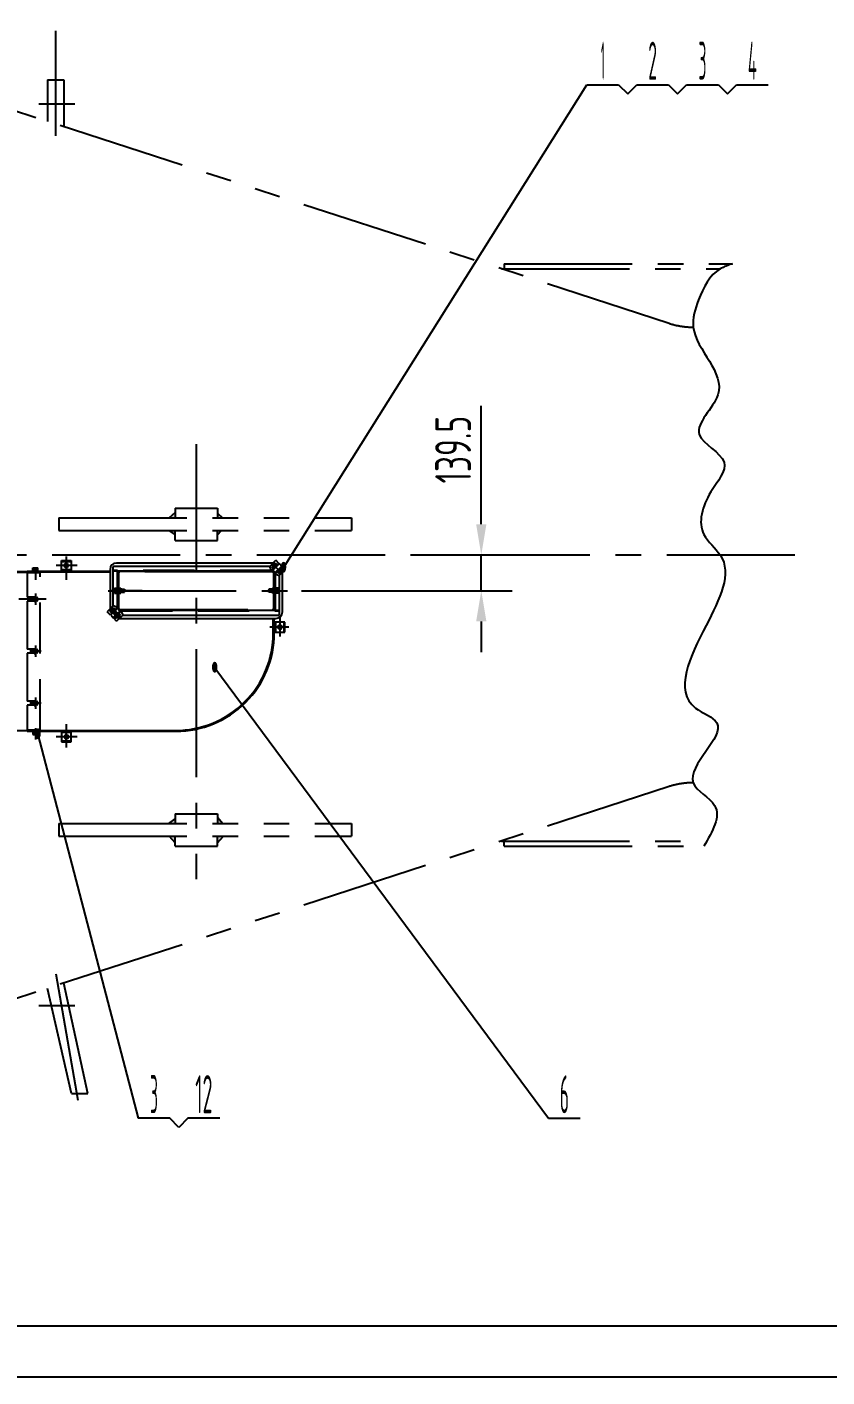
# Model space of a CAD drawing. Header units: millimetres. Extents: x 0 to 16800, y -462 to 11880.
# Drawn here: x 6163 to 9287, y 0 to 5269 of the extents above; entities that cross this region are included whole.
import ezdxf
from ezdxf.enums import TextEntityAlignment as Align

# ---------------------------------------------------------------- set-up
doc = ezdxf.new("R2010")
doc.units = ezdxf.units.MM
doc.header["$LTSCALE"] = 400
for name, pattern in [('F', [0.75, 0.5, -0.25]), ('G', [2, 1.25, -0.25, 0.25, -0.25]), ('K', [2.5, 1.25, -0.25, 0.25, -0.25, 0.25, -0.25])]:
    doc.linetypes.add(name, pattern=pattern)
for name, color, linetype in [('01', 7, 'Continuous'), ('02', 1, 'Continuous'), ('04', 2, 'F'), ('05', 4, 'G'), ('07', 6, 'K'), ('08', 1, 'Continuous'), ('11', 3, 'Continuous')]:
    doc.layers.add(name, color=color, linetype=linetype)
doc.styles.get("Standard").update_dxf_attribs({"font": 'isocp', "width": 0.707, "bigfont": 'intecad.shx'})
doc.dimstyles.new('INTE', dxfattribs={"dimscale": 40, "dimtxt": 3.5, "dimasz": 3, "dimexe": 3, "dimexo": 0, "dimgap": 1, "dimtad": 1, "dimdec": 3, "dimdsep": 46, "dimtxsty": 'Standard', "dimcen": 0, "dimclrd": 1, "dimclre": 1, "dimclrt": 3, "dimaunit": 1, "dimadec": 0, "dimazin": 0, "dimtfac": 1, "dimtdec": 3, "dimtmove": 0, "dimatfit": 0, "dimfxl": 0, "dimarcsym": 0})

# ---------------------------------------------------------------- blocks, each defined once
blk = doc.blocks.new('WRE')
at = {"layer": '01'}
for p, q in [((1858.9, 817.9), (1854.3, 809.9)), ((1854.3, 809.9), (1858.9, 801.9)), ((1863.1, 817.9), (1858.9, 817.9)), ((1858.9, 801.9), (1863.1, 801.9)), ((1863.1, 817.9), (1867.2, 817.9)), ((1867.2, 801.9), (1863.1, 801.9)), ((1867.2, 817.9), (1871.9, 809.9)), ((1871.9, 809.9), (1867.2, 801.9))]:
    blk.add_line(p, q, dxfattribs=at)
blk = doc.blocks.new('*D140')
at = {"layer": '08', "color": 1, "lineweight": -2}
for p, q in [((7937.1, 3328.4), (7937.1, 3790.2)), ((7698, 3208.4), (8057.1, 3208.4)), ((7937.1, 3068.9), (7937.1, 3208.4)), ((7235.2, 3068.9), (8057.1, 3068.9)), ((7937.1, 2948.9), (7937.1, 2828.9))]:
    blk.add_line(p, q, dxfattribs=at)
at = {"layer": '08', "color": 1}
for points in [[(7917.1, 3328.4), (7957.1, 3328.4), (7937.1, 3208.4)], [(7917.1, 2948.9), (7957.1, 2948.9), (7937.1, 3068.9)]]:
    blk.add_solid(points, dxfattribs=at)
at = {"layer": 'Defpoints', "color": 0}
for p in [(7698, 3208.4), (7937.1, 3208.4), (7235.2, 3068.9)]:
    blk.add_point(p, dxfattribs=at)
at = {"layer": '08', "color": 3, "insert": (7827.1, 3619.3), "char_height": 140, "attachment_point": 5, "rotation": 90}
blk.add_mtext('139.5', dxfattribs=at)
blk = doc.blocks.new('*U150')
at = {"layer": '01'}
blk.add_lwpolyline([(25, 5), (415, 5)], dxfattribs=at)
at = {"layer": '02'}
blk.add_lwpolyline([(0, 0), (420, 0)], dxfattribs=at)

msp = doc.modelspace()

# ---------------------------------------------------------------- hatches: boundary and pattern name
at = {"layer": '01', "linetype": 'Continuous'}
for points in [[(7128.8048, 2945.395), (7128.8048, 2948.395), (7131.8048, 2945.395)], [(7128.8048, 2907.395), (7128.8048, 2904.395), (7131.8048, 2907.395)]]:
    msp.add_hatch(color=7, dxfattribs=at).paths.add_polyline_path(points)
at = {"layer": '02'}
for points in [[(6297.7771, 3145.395), (6294.7771, 3145.395), (6297.7771, 3148.395)], [(6335.7771, 3145.395), (6338.7771, 3145.395), (6335.7771, 3148.395)], [(6297.7771, 2520.395), (6294.7771, 2520.395), (6297.7771, 2517.395)], [(6335.7771, 2520.395), (6338.7771, 2520.395), (6335.7771, 2517.395)]]:
    msp.add_hatch(color=256, dxfattribs=at).paths.add_polyline_path(points)
at = {"layer": '07', "linetype": 'K'}
h = msp.add_hatch(color=6, dxfattribs=at)
h.paths.add_polyline_path([(6741.3048, 3373.8556), (6718.1631, 3353.395), (6741.3048, 3353.395)])
h.paths.add_polyline_path([(6741.3048, 3303.395), (6716.7559, 3303.395), (6741.3048, 3286.6654)])
h.paths.add_polyline_path([(6922.0905, 3303.395), (6906.3048, 3303.395), (6906.3048, 3286.6606)])
h.paths.add_polyline_path([(6906.3048, 3371.0382), (6906.3048, 3353.395), (6926.6401, 3353.395)])
h = msp.add_hatch(color=6, dxfattribs=at)
h.paths.add_polyline_path([(6741.3048, 2178.9864), (6716.2517, 2160.395), (6741.3048, 2160.395)])
h.paths.add_polyline_path([(6741.3048, 2110.395), (6718.2911, 2110.395), (6741.3048, 2085.395)])
h.paths.add_polyline_path([(6930.3997, 2110.395), (6906.3048, 2110.395), (6906.3048, 2085.395)])
h.paths.add_polyline_path([(6906.3048, 2185.395), (6906.3048, 2160.395), (6928.196, 2160.395)])

# ---------------------------------------------------------------- linework, layer by layer
for p, q in [((6297.7771, 3186.395), (6335.7771, 3186.395)), ((6297.7771, 3145.395), (6297.7771, 3186.395)), ((6297.7771, 3183.395), (6335.7771, 3183.395)), ((6335.7771, 3186.395), (6335.7771, 3145.395)), ((7111.0347, 3163.895), (6499.8048, 3163.895)), ((6499.8048, 3144.895), (6499.8048, 3163.895)), ((7123.9847, 3176.845), (6512.2548, 3176.845)), ((7117.6621, 3147.895), (7111.0347, 3163.895)), ((7148.1083, 3174.0985), (7134.6733, 3187.5336)), ((7158.0083, 3164.9985), (7171.4433, 3151.5635)), ((6163.8048, 3139.395), (4932.8048, 3139.395)), ((6214.8048, 3142.395), (4935.8048, 3142.395)), ((6163.8048, 3145.395), (6487.2548, 3145.395)), ((6163.8048, 3145.395), (6163.8048, 3043.895)), ((6335.7771, 3150.395), (6297.7771, 3150.395)), ((6487.2548, 3151.845), (6487.2548, 2997.3151)), ((7117.2479, 3144.895), (6499.8048, 3144.895)), ((6499.8048, 3009.8651), (6499.8048, 3144.895)), ((6518.8048, 3144.895), (6499.8048, 3144.895)), ((6518.8048, 3003.6519), (6518.8048, 3144.895)), ((7128.8048, 3134.1382), (7128.8048, 2992.895)), ((7131.8048, 3134.5524), (7147.8048, 3127.925)), ((7147.8048, 3127.925), (7147.8048, 2992.895)), ((7160.3548, 2985.945), (7160.3548, 3140.475)), ((6163.8048, 3027.895), (6163.8048, 2840.895)), ((6515.8048, 3003.2377), (6499.8048, 3009.8651)), ((6489.6013, 2972.7915), (6476.1662, 2986.2265)), ((6499.5013, 2963.6915), (6512.9363, 2950.2565)), ((6523.6248, 2960.945), (7135.3548, 2960.945)), ((6529.9474, 2989.895), (6536.5748, 2973.895)), ((6530.3616, 2992.895), (7147.8048, 2992.895)), ((6536.5748, 2973.895), (7147.8048, 2973.895)), ((7128.3238, 2992.4141), (7147.3238, 2992.4141)), ((7147.8048, 2992.895), (7147.8048, 2973.895)), ((6163.8048, 2824.895), (6163.8048, 2637.895)), ((6163.8048, 2621.895), (6163.8048, 2520.395)), ((4935.8048, 2523.395), (6744.8048, 2523.395)), ((6163.8048, 2520.395), (6744.8048, 2520.395)), ((6297.7771, 2520.395), (6297.7771, 2479.395)), ((6335.7771, 2515.395), (6297.7771, 2515.395)), ((6297.7771, 2482.395), (6335.7771, 2482.395)), ((6297.7771, 2479.395), (6335.7771, 2479.395)), ((6335.7771, 2479.395), (6335.7771, 2520.395))]:
    msp.add_line(p, q)
for centre, radius, start, end in [((6512.2548, 3151.845), 25, 90, 180), ((7135.3548, 3151.845), 25, 29.4130418, 60.5869582), ((6512.2548, 2985.945), 25, 209.4130418, 240.5869582), ((7135.3548, 2985.945), 25, 270, 0), ((6743.5231, 2904.6767), 381.2825, 269.8822885, 359.8825678), ((6745.2313, 2903.9683), 383.5735, 269.9362912, 359.9890563)]:
    msp.add_arc(centre, radius, start, end)
at = {"layer": '01'}
for p, q in [((7111.0347, 3163.895), (7134.6733, 3187.5336)), ((7120.0764, 3146.0666), (7148.1083, 3174.0985)), ((7129.9764, 3136.9666), (7158.0083, 3164.9985)), ((6214.8048, 3142.395), (6487.2548, 3142.395)), ((6294.7771, 3145.395), (6297.7771, 3148.395)), ((7147.3552, 3139.4962), (7150.5372, 3136.3143)), ((7147.8048, 3127.925), (7171.4433, 3151.5635)), ((7150.5372, 3136.3143), (7159.0225, 3144.7995)), ((7155.8405, 3147.9815), (7159.0225, 3144.7995)), ((6529.3048, 3074.895), (6543.8048, 3074.895)), ((6529.3048, 3062.895), (6543.8048, 3062.895)), ((6543.8048, 3074.895), (6543.8048, 3068.895)), ((6543.8048, 3062.895), (6543.8048, 3068.895)), ((7121.3048, 3074.895), (7106.8048, 3074.895)), ((7106.8048, 3074.895), (7106.8048, 3068.895)), ((7106.8048, 3062.895), (7106.8048, 3068.895)), ((7121.3048, 3062.895), (7106.8048, 3062.895)), ((6499.8048, 3009.8651), (6476.1662, 2986.2265)), ((6517.6332, 3000.8234), (6489.6013, 2972.7915)), ((6508.2937, 2972.4839), (6498.7937, 2981.9839)), ((6527.5332, 2991.7234), (6499.5013, 2963.6915)), ((6516.7789, 2980.9692), (6507.2789, 2990.4692)), ((6536.5748, 2973.895), (6512.9363, 2950.2565)), ((6515.7183, 2965.0593), (6518.9003, 2961.8773)), ((6518.9003, 2961.8773), (6527.3855, 2970.3626)), ((6524.2036, 2973.5446), (6527.3855, 2970.3626)), ((7124.8048, 2903.8952), (7124.8048, 2960.945)), ((7128.8048, 2903.895), (7128.8048, 2960.945)), ((6294.7771, 2520.395), (6297.7771, 2517.395))]:
    msp.add_line(p, q, dxfattribs=at)
at = {"layer": '01', "color": 7, "linetype": 'Continuous'}
for p, q in [((6185.8798, 3157.595), (6205.7298, 3157.595)), ((6185.8798, 3145.395), (6185.8798, 3157.595)), ((6205.7298, 3145.395), (6185.8798, 3145.395)), ((6189.8048, 3145.395), (6189.8048, 3157.595)), ((6201.8048, 3145.395), (6201.8048, 3157.595)), ((6205.7298, 3145.395), (6205.7298, 3157.595)), ((6518.8048, 2995.895), (6518.8048, 3141.895)), ((6521.8048, 3144.895), (7125.8048, 3144.895)), ((7128.8048, 2995.895), (7128.8048, 3141.895)), ((6190.4982, 3043.895), (6163.8048, 3043.895)), ((6190.4982, 3027.895), (6163.8048, 3027.895)), ((6191.0755, 3044.895), (6185.8798, 3035.895)), ((6185.8798, 3035.895), (6191.0755, 3026.895)), ((6191.0755, 3044.895), (6200.534, 3044.895)), ((6200.534, 3026.895), (6191.0755, 3026.895)), ((6200.534, 3044.895), (6205.7298, 3035.895)), ((6205.7298, 3035.895), (6200.534, 3026.895)), ((6521.8048, 2992.895), (7125.8048, 2992.895)), ((7156.3548, 2945.395), (7128.8048, 2945.395)), ((7128.8048, 2904.395), (7131.8048, 2907.395)), ((7128.8048, 2907.395), (7169.8048, 2907.395)), ((7133.8048, 2945.395), (7133.8048, 2907.395)), ((7142.7518, 2930.5716), (7150.7518, 2935.19)), ((7142.7518, 2926.395), (7142.7518, 2930.5716)), ((7142.7518, 2926.395), (7142.7518, 2922.2185)), ((7142.7518, 2922.2185), (7150.7518, 2917.6)), ((7150.7518, 2935.19), (7156.3548, 2931.9554)), ((7150.7518, 2917.6), (7156.3548, 2920.8346)), ((7169.8048, 2945.395), (7156.3548, 2945.395)), ((7156.3548, 2931.9554), (7158.7518, 2930.5716)), ((7156.3548, 2920.8346), (7158.7518, 2922.2185)), ((7158.7518, 2930.5716), (7158.7518, 2926.395)), ((7158.7518, 2922.2185), (7158.7518, 2926.395)), ((7166.8048, 2907.395), (7166.8048, 2945.395)), ((7169.8048, 2907.395), (7169.8048, 2945.395)), ((6190.4982, 2840.895), (6163.8048, 2840.895)), ((6190.4982, 2824.895), (6163.8048, 2824.895)), ((6191.0755, 2841.895), (6185.8798, 2832.895)), ((6185.8798, 2832.895), (6191.0755, 2823.895)), ((6191.0755, 2841.895), (6200.534, 2841.895)), ((6191.0755, 2823.895), (6200.534, 2823.895)), ((6200.534, 2841.895), (6205.7298, 2832.895)), ((6205.7298, 2832.895), (6200.534, 2823.895)), ((6190.4982, 2637.895), (6163.8048, 2637.895)), ((6191.0755, 2638.895), (6185.8798, 2629.895)), ((6191.0755, 2638.895), (6200.534, 2638.895)), ((6200.534, 2638.895), (6205.7298, 2629.895)), ((6190.4982, 2621.895), (6163.8048, 2621.895)), ((6185.8798, 2629.895), (6191.0755, 2620.895)), ((6191.0755, 2620.895), (6200.534, 2620.895)), ((6205.7298, 2629.895), (6200.534, 2620.895)), ((6185.8798, 2520.395), (6185.8798, 2508.195)), ((6205.7298, 2520.395), (6185.8798, 2520.395)), ((6185.8798, 2508.195), (6205.7298, 2508.195)), ((6189.8048, 2520.395), (6189.8048, 2508.195)), ((6201.8048, 2520.395), (6201.8048, 2508.195)), ((6205.7298, 2520.395), (6205.7298, 2508.195))]:
    msp.add_line(p, q, dxfattribs=at)
for centre, start, end in [((6521.8048, 3141.895), 90, 180), ((7125.8048, 3141.895), 0, 90), ((6521.8048, 2995.895), 180, 270), ((7125.8048, 2995.895), 270, 0)]:
    msp.add_arc(centre, 3, start, end, dxfattribs=at)
at = {"layer": '01'}
for centre, start, end in [((7117.2479, 3148.895), 270, 315), ((7132.8048, 3134.1382), 135, 180), ((6514.8048, 3003.6519), 315, 0), ((6530.3616, 2988.895), 90, 135)]:
    msp.add_arc(centre, 4, start, end, dxfattribs=at)
at = {"layer": '02'}
for p, q in [((7164.7258, 3158.281), (8349.5449, 5043.1735)), ((8349.5449, 5043.1735), (8473.5449, 5043.1735)), ((8473.5449, 5043.1735), (8508.9002, 5007.8181)), ((8508.9002, 5007.8181), (8544.2556, 5043.1735)), ((8544.2556, 5043.1735), (8668.2556, 5043.1735)), ((8668.2556, 5043.1735), (8703.6109, 5007.8181)), ((8703.6109, 5007.8181), (8738.9662, 5043.1735)), ((8738.9662, 5043.1735), (8862.9662, 5043.1735)), ((8862.9662, 5043.1735), (8898.3216, 5007.8181)), ((8898.3216, 5007.8181), (8933.6769, 5043.1735)), ((8933.6769, 5043.1735), (9057.6769, 5043.1735)), ((7151.3858, 3137.1628), (7148.2038, 3140.3448)), ((7158.174, 3143.951), (7154.992, 3147.133)), ((6543.8048, 3073.695), (6529.3048, 3073.695)), ((6543.8048, 3064.095), (6529.3048, 3064.095)), ((7106.8048, 3073.695), (7121.3048, 3073.695)), ((7106.8048, 3064.095), (7121.3048, 3064.095)), ((6519.7488, 2962.7258), (6516.5668, 2965.9078)), ((6526.537, 2969.514), (6523.355, 2972.696)), ((6896.0319, 2768.1899), (8199.7004, 1009.5504)), ((6205.7298, 2508.195), (6596.8771, 1009.5504)), ((6720.8771, 1009.5504), (6596.8771, 1009.5504)), ((6756.2324, 974.1951), (6720.8771, 1009.5504)), ((6791.5878, 1009.5504), (6756.2324, 974.1951)), ((6915.5878, 1009.5504), (6791.5878, 1009.5504)), ((8199.7004, 1009.5504), (8323.7004, 1009.5504))]:
    msp.add_line(p, q, dxfattribs=at)
msp.add_spline([(8918.3843, 4344.895), (8870.1051, 4324.895), (8785.6166, 4203.635), (8765.0548, 4097.395), (8861.0528, 3832.7285), (8788.6341, 3678.938), (8885.1924, 3570.38), (8833.8766, 3454.3064), (8806.7196, 3288.4539), (8870.086, 3208.395), (8815.2171, 2933.4245), (8773.8552, 2611.0101), (8856.579, 2553.1408), (8765.0548, 2319.395), (8848.3066, 2230.7264), (8806.0666, 2071.895)], degree=3, dxfattribs=at)
at = {"layer": '04', "color": 2, "linetype": 'F'}
for p, q in [((7124.4202, 3170.9165), (7117.3385, 3163.8349)), ((7117.3385, 3163.8349), (7122.6418, 3158.5316)), ((7118.2479, 3148.4808), (7145.987, 3176.2198)), ((7125.4809, 3161.3706), (7120.1776, 3166.6739)), ((7122.6418, 3158.5316), (7129.7235, 3165.6132)), ((7124.4202, 3170.9165), (7131.5019, 3177.9982)), ((7128.1248, 3164.0146), (7132.5519, 3162.7848)), ((7133.9662, 3169.8559), (7128.6629, 3175.1592)), ((7136.8052, 3172.6949), (7129.7235, 3165.6132)), ((7129.7235, 3165.6132), (7134.1506, 3164.3835)), ((7131.5019, 3177.9982), (7136.8052, 3172.6949)), ((7132.3906, 3135.1382), (7160.1296, 3162.8772)), ((7135.8163, 3171.706), (7138.6447, 3168.8776)), ((7139.7291, 3165.7193), (7137.6078, 3167.8406)), ((6214.8048, 2523.395), (6214.8048, 3142.395)), ((7116.8337, 3147.895), (6499.8048, 3147.895)), ((6515.8048, 3004.0661), (6515.8048, 3144.895)), ((7123.6307, 3159.5205), (7126.4591, 3156.692)), ((7129.6174, 3155.6077), (7127.4961, 3157.729)), ((7131.8048, 3133.7239), (7131.8048, 2992.895)), ((7139.2129, 3141.9605), (7144.5162, 3136.6572)), ((7139.5174, 3146.5077), (7141.6388, 3144.3864)), ((7147.3552, 3139.4962), (7142.0519, 3144.7995)), ((7144.5162, 3136.6572), (7151.5979, 3143.7389)), ((7149.6291, 3156.6193), (7151.7504, 3154.498)), ((7155.8405, 3147.9815), (7150.5372, 3153.2848)), ((7158.6796, 3150.8206), (7151.5979, 3143.7389)), ((7153.3763, 3156.1239), (7158.6796, 3150.8206)), ((6504.3048, 3068.895), (6504.3048, 3078.91)), ((6504.3048, 3078.91), (6511.8048, 3078.91)), ((6511.8048, 3074.895), (6504.3048, 3074.895)), ((6504.3048, 3068.895), (6504.3048, 3058.88)), ((6511.8048, 3062.895), (6504.3048, 3062.895)), ((6504.3048, 3058.88), (6511.8048, 3058.88)), ((6511.8048, 3078.91), (6511.8048, 3068.895)), ((6511.8048, 3077.5115), (6515.8048, 3077.5115)), ((6511.8048, 3068.895), (6515.8048, 3071.1559)), ((6511.8048, 3066.6341), (6515.8048, 3068.895)), ((6511.8048, 3058.88), (6511.8048, 3068.895)), ((6511.8048, 3060.2785), (6515.8048, 3060.2785)), ((6518.8048, 3076.045), (6515.8048, 3076.045)), ((6518.8048, 3061.745), (6515.8048, 3061.745)), ((6521.8048, 3078.91), (6529.3048, 3078.91)), ((6521.8048, 3068.895), (6521.8048, 3078.91)), ((6529.3048, 3074.895), (6521.8048, 3074.895)), ((6521.8048, 3068.895), (6521.8048, 3058.88)), ((6529.3048, 3062.895), (6521.8048, 3062.895)), ((6521.8048, 3058.88), (6529.3048, 3058.88)), ((6529.3048, 3078.91), (6529.3048, 3068.895)), ((6529.3048, 3058.88), (6529.3048, 3068.895)), ((7121.3048, 3078.91), (7121.3048, 3068.895)), ((7128.8048, 3078.91), (7121.3048, 3078.91)), ((7121.3048, 3074.895), (7128.8048, 3074.895)), ((7121.3048, 3058.88), (7121.3048, 3068.895)), ((7121.3048, 3062.895), (7128.8048, 3062.895)), ((7128.8048, 3058.88), (7121.3048, 3058.88)), ((7128.8048, 3068.895), (7128.8048, 3078.91)), ((7128.8048, 3076.045), (7131.8048, 3076.045)), ((7128.8048, 3068.895), (7128.8048, 3058.88)), ((7128.8048, 3061.745), (7131.8048, 3061.745)), ((7135.8048, 3077.5115), (7131.8048, 3077.5115)), ((7135.8048, 3068.895), (7131.8048, 3071.1559)), ((7135.8048, 3066.6341), (7131.8048, 3068.895)), ((7135.8048, 3060.2785), (7131.8048, 3060.2785)), ((7143.3048, 3078.91), (7135.8048, 3078.91)), ((7135.8048, 3078.91), (7135.8048, 3068.895)), ((7135.8048, 3074.895), (7143.3048, 3074.895)), ((7135.8048, 3058.88), (7135.8048, 3068.895)), ((7135.8048, 3062.895), (7143.3048, 3062.895)), ((7143.3048, 3058.88), (7135.8048, 3058.88)), ((7143.3048, 3068.895), (7143.3048, 3078.91)), ((7143.3048, 3068.895), (7143.3048, 3058.88)), ((6492.7833, 2996.4796), (6499.8649, 3003.5613)), ((6499.8649, 3003.5613), (6505.1682, 2998.258)), ((6492.7833, 2996.4796), (6485.7016, 2989.3979)), ((6485.7016, 2989.3979), (6491.0049, 2984.0946)), ((6515.219, 3002.6519), (6487.4799, 2974.9128)), ((6493.8439, 2986.9336), (6488.5406, 2992.2369)), ((6491.0049, 2984.0946), (6498.0866, 2991.1763)), ((6491.9938, 2985.0835), (6494.8222, 2982.2551)), ((6497.9805, 2981.1707), (6495.8592, 2983.292)), ((6497.9805, 2981.1707), (6495.8592, 2983.292)), ((6496.4879, 2989.5776), (6500.915, 2988.3479)), ((6502.3292, 2995.4189), (6497.0259, 3000.7222)), ((6505.1682, 2998.258), (6498.0866, 2991.1763)), ((6498.0866, 2991.1763), (6502.5137, 2989.9465)), ((6529.3616, 2989.3092), (6501.6226, 2961.5702)), ((6504.1793, 2997.2691), (6507.0078, 2994.4406)), ((6508.0921, 2991.2823), (6505.9708, 2993.4037)), ((6508.0921, 2991.2823), (6505.9708, 2993.4037)), ((6514.6576, 2974.6052), (6507.5759, 2967.5235)), ((6507.5759, 2967.5235), (6512.8792, 2962.2202)), ((6507.8805, 2972.0707), (6510.0018, 2969.9494)), ((6515.7183, 2965.0593), (6510.415, 2970.3626)), ((6512.8792, 2962.2202), (6519.9609, 2969.3019)), ((6514.6576, 2974.6052), (6521.7393, 2981.6869)), ((6517.9921, 2982.1823), (6520.1134, 2980.061)), ((6524.2036, 2973.5446), (6518.9003, 2978.8479)), ((6527.0426, 2976.3836), (6519.9609, 2969.3019)), ((6521.7393, 2981.6869), (6527.0426, 2976.3836)), ((6530.7758, 2989.895), (7147.8048, 2989.895)), ((4986.8048, 2526.395), (6163.8048, 2526.395)), ((6163.8048, 2526.395), (6214.8048, 2526.395))]:
    msp.add_line(p, q, dxfattribs=at)
at = {"layer": '04'}
msp.add_line((6163.8048, 3139.395), (6214.8048, 3139.395), dxfattribs=at)
at = {"layer": '04', "color": 2, "linetype": 'F'}
for centre, start, end in [((7116.8337, 3149.895), 270, 315), ((7133.8048, 3133.7239), 135, 180), ((6513.8048, 3004.0661), 315, 0), ((6530.7758, 2987.895), 90, 135)]:
    msp.add_arc(centre, 2, start, end, dxfattribs=at)
at = {"layer": '05', "color": 4, "linetype": 'G'}
for p, q in [((6823.8048, 3641.2677), (6823.8048, 1943.1981)), ((6316.8048, 3110.6716), (6316.8048, 3202.6605)), ((7157.2122, 3138.1246), (7121.2382, 3174.0985)), ((6613.0002, 3068.895), (6491.3548, 3068.895)), ((6530.8643, 3068.895), (6499.8048, 3068.895)), ((7116.7452, 3068.895), (7147.8048, 3068.895)), ((6524.5087, 2964.7542), (6489.6013, 2999.6616)), ((6316.8048, 2456.3311), (6316.8048, 2548.3199))]:
    msp.add_line(p, q, dxfattribs=at)
at = {"layer": '05'}
for p, q in [((3061.1472, 3208.395), (9195.2973, 3208.395)), ((6358.3855, 3167.395), (6277.233, 3167.395)), ((6195.8048, 3160.5478), (6195.8048, 3111.5146)), ((6195.8048, 3058.145), (6195.8048, 3013.645)), ((6480.3637, 3068.895), (7235.1533, 3068.895)), ((6500.2398, 3068.895), (6544.3537, 3068.895)), ((7147.3698, 3068.895), (7103.2559, 3068.895)), ((6237.2371, 3035.895), (6130.5194, 3035.895)), ((7150.7518, 2970.8861), (7150.7518, 2889.7336)), ((7185.6151, 2926.395), (7111.4862, 2926.395)), ((6195.8048, 2855.145), (6195.8048, 2810.645)), ((6218.0548, 2832.895), (6173.5548, 2832.895)), ((6195.8048, 2652.145), (6195.8048, 2607.645)), ((6218.0548, 2629.895), (6173.5548, 2629.895)), ((6195.8048, 2532.0754), (6195.8048, 2487.5754)), ((6358.3855, 2498.395), (6277.233, 2498.395))]:
    msp.add_line(p, q, dxfattribs=at)
at = {"layer": '07', "color": 6, "linetype": 'K'}
for p, q in [((8670.9108, 4112.2883), (5106.8048, 5268.895)), ((6275.3048, 4843.589), (6275.3048, 5254.0474)), ((6243.3048, 5062.9155), (6307.3048, 5062.9155)), ((6243.3048, 5062.9155), (6243.3048, 4900.0835)), ((6307.3048, 5062.9155), (6307.3048, 4879.3145)), ((6350.3093, 4967.9155), (6209.4216, 4967.9155)), ((8015.7591, 4324.895), (8870.1051, 4324.895)), ((8026.4321, 4344.895), (8918.3843, 4344.895)), ((8026.4321, 4344.895), (8026.4321, 4324.895)), ((6741.3048, 3373.8556), (6718.1631, 3353.395)), ((6741.3048, 3391.395), (6741.3048, 3353.395)), ((6741.3048, 3391.395), (6906.3048, 3391.395)), ((6906.3048, 3391.395), (6906.3048, 3353.395)), ((6287.3048, 3353.395), (7430.3048, 3353.395)), ((6287.3048, 3353.395), (6287.3048, 3303.395)), ((6906.3048, 3371.0382), (6926.6401, 3353.395)), ((7430.2048, 3353.395), (7430.2048, 3303.395)), ((6287.3048, 3303.395), (7430.3048, 3303.395)), ((6716.7559, 3303.395), (6741.3048, 3286.6654)), ((6741.3048, 3265.395), (6741.3048, 3303.395)), ((6906.3048, 3265.395), (6906.3048, 3303.395)), ((6906.3048, 3286.6606), (6922.0905, 3303.395)), ((6741.3048, 3265.395), (6906.3048, 3265.395)), ((6521.8048, 2998.895), (6521.8048, 3138.895)), ((7122.8048, 3141.895), (6524.8048, 3141.895)), ((7125.8048, 3138.895), (7125.8048, 2998.895)), ((6524.8048, 2995.895), (7122.8048, 2995.895)), ((8670.9108, 2304.5017), (5106.8048, 1147.895)), ((6287.3048, 2160.395), (7430.3048, 2160.395)), ((6287.3048, 2160.395), (6287.3048, 2110.395)), ((6716.2517, 2160.395), (6741.3048, 2178.9864)), ((6741.3048, 2198.395), (6741.3048, 2160.395)), ((6741.3048, 2198.395), (6906.3048, 2198.395)), ((6906.3048, 2198.395), (6906.3048, 2160.395)), ((6906.3048, 2185.395), (6928.196, 2160.395)), ((7430.2048, 2160.395), (7430.2048, 2110.395)), ((6287.3048, 2110.395), (7430.3048, 2110.395)), ((6741.3048, 2085.395), (6718.2911, 2110.395)), ((6741.3048, 2072.395), (6741.3048, 2110.395)), ((6906.3048, 2085.395), (6930.3997, 2110.395)), ((6906.3048, 2072.395), (6906.3048, 2110.395)), ((6741.3048, 2072.395), (6906.3048, 2072.395)), ((8015.7591, 2091.895), (8817.7803, 2091.895)), ((8026.4321, 2071.895), (8026.4321, 2091.895)), ((8026.4321, 2071.895), (8806.0666, 2071.895)), ((6275.3048, 1573.201), (6368.7498, 1036.2339)), ((6400.7498, 1106.6797), (6307.3048, 1537.4756)), ((6336.7498, 1106.6797), (6243.3048, 1516.7066)), ((6350.3093, 1448.8745), (6209.4216, 1448.8745)), ((6336.7498, 1106.6797), (6400.7498, 1106.6797))]:
    msp.add_line(p, q, dxfattribs=at)
for centre, radius, start, end in [((8765.0548, 4402.395), 305, 252.0209635, 270), ((6524.8048, 3138.895), 3, 90, 180), ((7122.8048, 3138.895), 3, 0, 90), ((6524.8048, 2998.895), 3, 180, 270), ((7122.8048, 2998.895), 3, 270, 0), ((8765.0548, 2014.395), 305, 90, 107.9790365)]:
    msp.add_arc(centre, radius, start, end, dxfattribs=at)

# ---------------------------------------------------------------- block references
at = {"layer": '01', "xscale": 40, "yscale": 40, "zscale": 40}
msp.add_blockref('*U150', (0, 0), dxfattribs=at)
at = {"layer": '01', "xscale": -1, "rotation": 180}
msp.add_blockref('WRE', (4453.7199, 3977.1972), dxfattribs=at)
at = {"layer": '01'}
msp.add_blockref('WRE', (4453.7199, 1688.5928), dxfattribs=at)

# ---------------------------------------------------------------- texts
at = {"layer": '02', "width": 0.605172}
for p, p2 in [((7152.7258, 3138.281), (7176.7258, 3138.281)), ((6884.0319, 2748.1899), (6908.0319, 2748.1899)), ((6193.7298, 2488.195), (6217.7298, 2488.195))]:
    msp.add_text('\\M+5A1F1', height=40, dxfattribs=at).set_placement(p, p2, align=Align.FIT)
at = {"layer": '11'}
for s, height, width, p, p2 in [('1', 148.4924, 0.269333, (8404.5459, 5063.1735), (8418.5438, 5063.1735)), ('2', 148.4924, 0.375062, (8589.2673, 5063.1735), (8623.2438, 5063.1735)), ('3', 148.4924, 0.351791, (8785.5188, 5063.1735), (8816.4137, 5063.1735)), ('4', 148.4924, 0.362564, (8978.1796, 5063.1735), (9013.1743, 5063.1735)), ('3', 148.4924, 0.351791, (6643.4297, 1029.5504), (6674.3245, 1029.5504)), ('12', 148.49242, 0.407643, (6819.9908, 1029.5504), (6887.1848, 1029.5504)), ('6', 148.4924, 0.400463, (8243.8724, 1029.5504), (8279.5285, 1029.5504))]:
    msp.add_text(s, height=height, dxfattribs=dict(at, width=width)).set_placement(p, p2, align=Align.FIT)

# ---------------------------------------------------------------- dimensions: what is measured, and where the dimension line sits
at = {"layer": '08'}
dim = msp.add_linear_dim(base=(7937.0605, 3208.395), p1=(7235.1533, 3068.895), p2=(7697.9827, 3208.395), angle=90, dimstyle='INTE', dxfattribs=at)
dim.commit()
dim.dimension.update_dxf_attribs({"geometry": '*D140', "text_midpoint": (7827.0605, 3619.2919)})

doc.saveas('drawing.dxf')
